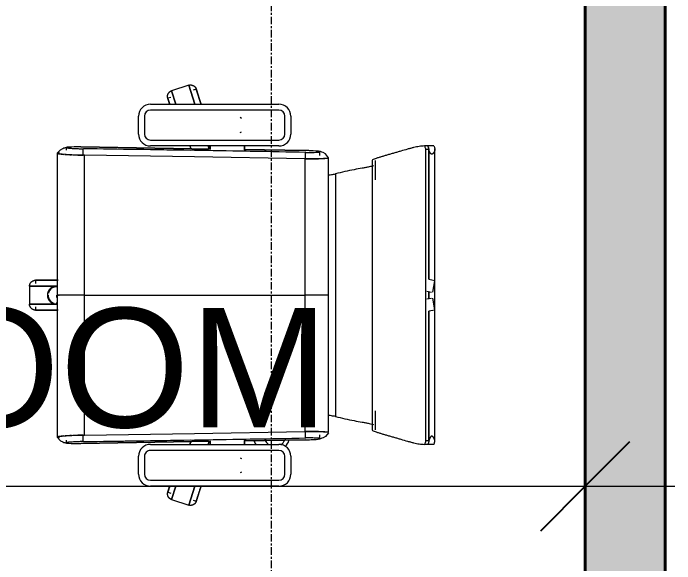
# Model space of a CAD drawing. Header units: millimetres. Extents: x -44657 to 28812, y -28146 to 16565.
# Drawn here: x -17091 to -15984, y -6364 to -5441 of the extents above; entities that cross this region are included whole.
import ezdxf

# ---------------------------------------------------------------- set-up
doc = ezdxf.new("R2010")
doc.units = ezdxf.units.MM
doc.linetypes.add('Grid Line', pattern=[22.225, 12.7, -3.175, 3.175, -3.175])
for name, color, linetype, lineweight in [('A-ANNO-DIMS', 211, 'Continuous', 5), ('A-ANNO-DIMS-100', 211, 'Continuous', 5), ('A-AREA-IDEN', 2, 'Continuous', 5), ('A-WALL-PATT', 111, 'Continuous', 9), ('I-FURN', 30, 'Continuous', 5), ('I-WALL', 2, 'Continuous', 9), ('S-GRID', 1, 'Continuous', 5)]:
    doc.layers.add(name, color=color, linetype=linetype, lineweight=lineweight)
doc.styles.add('Arial_1', font='arial.ttf', dxfattribs={"height": 200})
doc.styles.add('Arial_3', font='arial.ttf', dxfattribs={"width": 0.9, "height": 120})
doc.dimstyles.new('SVA_-_1_2mm_Arial', dxfattribs={"dimscale": 304.8, "dimtxt": 122.431128, "dimasz": 0.492126, "dimexe": 0.492126, "dimexo": 0.0625, "dimgap": 0.246063, "dimtad": 1, "dimdec": 0, "dimrnd": 5, "dimzin": 0, "dimdsep": 46, "dimtxsty": 'Arial_3', "dimblk1": 'OBLIQUE', "dimblk2": 'OBLIQUE', "dimsah": 1, "dimcen": 0.09, "dimdle": 0.492126, "dimazin": 0, "dimtfac": 1, "dimtdec": 4, "dimtix": 1, "dimtmove": 0, "dimatfit": 3, "dimfxl": 1.968504, "dimfxlon": 1, "dimtvp": 1, "dimtfill": 1, "dimtolj": 1, "dimtzin": 0, "dimarcsym": 2})

# ---------------------------------------------------------------- blocks, each defined once
blk = doc.blocks.new('CHR01 - Operating Chair - CHR01 - Operating Chair-V13-NEW PROPOSED GROUND STOREY PLAN _White Box_')
at = {"layer": 'I-FURN', "color": 31}
for p, q in [((335, 700), (305, 700)), ((305, 652.5), (305, 700)), ((305, 700), (305, 652.5)), ((335, 700), (335, 652.5)), ((335, 652.5), (335, 700)), ((300.3, 690), (295, 690)), ((295, 651.9), (295, 690)), ((295, 651.9), (295, 690)), ((345, 690), (339.7, 690)), ((345, 651.9), (345, 690)), ((345, 690), (345, 651.9)), ((320, 653.7), (82.4, 653.7)), ((305.6, 655), (305.6, 653.3)), ((308, 655), (306.3, 655)), ((320, 655), (316, 655)), ((557.6, 653.7), (320, 653.7)), ((320, 651.4), (320, 653.7)), ((320, 651.4), (320, 653.7)), ((334.4, 655), (334.4, 653.3)), ((334.4, 653.3), (334.4, 655)), ((81.5, 649.6), (81.6, 650.8)), ((83.2, 650.6), (83.1, 651.5)), ((83.1, 651.4), (83.2, 650.5)), ((320, 651.4), (320, 650.5)), ((320, 650.5), (320, 651.4)), ((320, 608.1), (320, 650.5)), ((320, 608.1), (320, 650.5)), ((556.9, 651.5), (556.8, 650.6)), ((556.8, 650.5), (556.9, 651.4)), ((558.4, 650.8), (558.5, 649.6)), ((76.8, 638.6), (72.6, 638.6)), ((73.2, 636.3), (73.1, 637.2)), ((73.1, 637.2), (73.2, 636.3)), ((567.4, 638.6), (563.2, 638.6)), ((566.9, 637.2), (566.8, 636.3)), ((566.8, 636.3), (566.9, 637.2)), ((71.7, 614), (75.2, 396.8)), ((75.2, 396.8), (71.7, 614)), ((564.8, 396.8), (568.3, 614)), ((568.3, 614), (564.8, 396.8)), ((85.5, 608.1), (320, 608.1)), ((320, 608.1), (554.5, 608.1)), ((320, 608.1), (320, 239.2)), ((320, 608.1), (320, 239.2)), ((20, 517.5), (50, 517.5)), ((590, 517.5), (620, 517.5)), ((50, 507.5), (20, 507.5)), ((620, 507.5), (590, 507.5)), ((0, 282.5), (0, 497.5)), ((10, 497.5), (10, 282.5)), ((60, 282.5), (60, 497.5)), ((70, 497.5), (70, 282.5)), ((570, 282.5), (570, 497.5)), ((580, 497.5), (580, 282.5)), ((630, 282.5), (630, 497.5)), ((640, 497.5), (640, 282.5)), ((-9.9, 468.5), (-11.5, 463.4)), ((-0.5, 465.4), (-9.9, 468.5)), ((-9.9, 468.5), (-0.5, 465.4)), ((640.5, 465.4), (649.9, 468.5)), ((640.5, 465.4), (649.9, 468.5)), ((651.5, 463.4), (649.9, 468.5)), ((-22.5, 462.1), (-31.8, 433.5)), ((-22.5, 462.1), (-0.1, 454.8)), ((-0.1, 454.8), (-22.5, 462.1)), ((640.1, 454.8), (662.5, 462.1)), ((662.5, 462.1), (640.1, 454.8)), ((671.8, 433.5), (662.5, 462.1)), ((0, 423.2), (-31.8, 433.5)), ((-31.8, 433.5), (0, 423.2)), ((671.8, 433.5), (640, 423.2)), ((640, 423.2), (671.8, 433.5)), ((-23.7, 425.9), (-25.4, 420.9)), ((0.5, 412.5), (-25.4, 420.9)), ((0.5, 412.5), (-25.4, 420.9)), ((70, 431.4), (74.7, 429.8)), ((74.7, 429.8), (70, 431.4)), ((570, 431.4), (565.3, 429.8)), ((639.5, 412.5), (665.4, 420.9)), ((665.4, 420.9), (639.5, 412.5)), ((665.4, 420.9), (663.7, 425.9)), ((70, 401.1), (75.1, 399.4)), ((570, 401.1), (564.9, 399.4)), ((564.9, 399.4), (570, 401.1)), ((70.6, 397.4), (75.5, 397.4)), ((564.5, 397.4), (569.4, 397.4)), ((23.7, 345.3), (22.4, 347.1)), ((47.6, 347.1), (46.3, 345.3)), ((592.4, 347.1), (593.7, 345.3)), ((616.3, 345.3), (617.6, 347.1)), ((76.4, 340), (70.6, 340)), ((76.1, 340.7), (77.7, 238.7)), ((77.7, 238.7), (76.1, 340.7)), ((562.3, 238.7), (563.9, 340.7)), ((563.9, 340.7), (562.3, 238.7)), ((569.4, 340), (563.6, 340)), ((20, 272.5), (50, 272.5)), ((590, 272.5), (620, 272.5)), ((50, 262.5), (20, 262.5)), ((620, 262.5), (590, 262.5)), ((320, 239.2), (91.5, 239.2)), ((548.5, 239.2), (320, 239.2)), ((320, 199.2), (320, 239.2)), ((320, 199.2), (320, 239.2)), ((79.4, 214.1), (83.4, 214.2)), ((79.4, 214.1), (79.8, 214.1)), ((79.8, 214.1), (79.4, 214.1)), ((79.8, 214.1), (86, 214.2)), ((79.8, 214.1), (81.3, 214.1)), ((554.1, 214.2), (560.2, 214.1)), ((556.5, 214.2), (560.6, 214.1)), ((558.5, 214.1), (560.2, 214.1)), ((560.2, 214.1), (560.6, 214.1)), ((560.6, 214.1), (560.2, 214.1)), ((90, 199.2), (89.7, 199.2)), ((90, 199.2), (320, 199.2)), ((320, 199.2), (550, 199.2)), ((550.3, 199.2), (550, 199.2)), ((523.2, 187.6), (116.8, 187.6)), ((545.4, 126.3), (94.6, 126.3)), ((126.5, 121.4), (94.6, 121.4)), ((545.4, 121.4), (513.5, 121.4)), ((70, 33.5), (70, 38.6)), ((70, 23.2), (70, 33.5)), ((76.1, 36.4), (563.9, 36.4)), ((76.1, 31.3), (76.1, 36.4)), ((314.7, 26.8), (313.3, 34.7)), ((326.7, 34.7), (325.3, 26.8)), ((563.9, 31.3), (563.9, 36.4)), ((570, 33.5), (570, 38.6)), ((570, 23.2), (570, 33.5)), ((293.1, 31.3), (76.1, 31.3)), ((76.1, 31.3), (293.1, 31.3)), ((294, 31.3), (295.7, 21.5)), ((295.7, 21.5), (315, 24.9)), ((326.1, 31.3), (313.9, 31.3)), ((313.9, 31.3), (326.1, 31.3)), ((325, 24.9), (344.3, 21.5)), ((344.3, 21.5), (346, 31.3)), ((563.9, 31.3), (346.9, 31.3)), ((346.9, 31.3), (563.9, 31.3)), ((75.3, 21.3), (564.7, 21.3))]:
    blk.add_line(p, q, dxfattribs=at)
at = {"layer": 'I-FURN', "color": 31, "flags": 128}
for points in [[(295, 690), (295, 690.4), (295, 690.8), (295.1, 691.2), (295.1, 691.6), (295.2, 692), (295.3, 692.4), (295.4, 692.8), (295.5, 693.1), (295.6, 693.5), (295.8, 693.9), (296, 694.3), (296.1, 694.6), (296.3, 695), (296.5, 695.3), (296.7, 695.6), (297, 696), (297.2, 696.3), (297.5, 696.6), (297.8, 696.9), (298, 697.2), (298.3, 697.4), (298.6, 697.7), (298.9, 698), (299.3, 698.2), (299.6, 698.4), (299.9, 698.6), (300.3, 698.8), (300.6, 699), (301, 699.2), (301.4, 699.3), (301.8, 699.5), (302.1, 699.6), (302.5, 699.7), (302.9, 699.8), (303.3, 699.9), (303.7, 699.9), (304.1, 700), (304.5, 700), (304.9, 700), (305, 700)], [(335, 700), (335.4, 700), (335.8, 700), (336.2, 699.9), (336.6, 699.9), (337, 699.8), (337.4, 699.7), (337.8, 699.6), (338.1, 699.5), (338.5, 699.4), (338.9, 699.2), (339.3, 699), (339.6, 698.9), (340, 698.7), (340.3, 698.5), (340.6, 698.3), (341, 698), (341.3, 697.8), (341.6, 697.5), (341.9, 697.2), (342.2, 697), (342.4, 696.7), (342.7, 696.4), (343, 696.1), (343.2, 695.7), (343.4, 695.4), (343.6, 695.1), (343.8, 694.7), (344, 694.4), (344.2, 694), (344.3, 693.6), (344.5, 693.2), (344.6, 692.9), (344.7, 692.5), (344.8, 692.1), (344.9, 691.7), (344.9, 691.3), (345, 690.9), (345, 690.5), (345, 690.1), (345, 690)], [(295, 685.3), (295, 685.8), (295, 686.3), (295, 686.7), (295, 687.1), (295, 687.5), (295, 687.9), (295, 688.2), (295, 688.6), (295, 688.8), (295, 689.1), (295, 689.3), (295, 689.5), (295, 689.7), (295, 689.8), (295, 689.9), (295, 690), (295, 690), (295, 690)], [(295, 690), (295, 690), (295, 689.9), (295, 689.9), (295, 689.7), (295, 689.6), (295, 689.4), (295, 689.2), (295, 689), (295, 688.7), (295, 688.4), (295, 688.1), (295, 687.7), (295, 687.4), (295, 686.9), (295, 686.5), (295, 686), (295, 685.6), (295, 685), (295, 684.5), (295, 683.9), (295, 683.3), (295, 682.7), (295, 682.1), (295, 681.5), (295, 680.8), (295, 680.1), (295, 679.4), (295, 678.7), (295, 678), (295, 677.2), (295, 676.5), (295, 675.7), (295, 675), (295, 674.2), (295, 673.4), (295, 672.6), (295, 671.8), (295, 671), (295, 670.2), (295, 669.4), (295, 668.6), (295, 667.8), (295, 667), (295, 666.2), (295, 665.5), (295, 664.7), (295, 663.9), (295, 663.2), (295, 662.4), (295, 661.7), (295, 661), (295, 660.3), (295, 659.6), (295, 658.9), (295, 658.2), (295, 657.6), (295, 657), (295, 656.4), (295, 655.8), (295, 655.3), (295, 654.7), (295, 654.2), (295, 653.7), (295, 653.3)], [(345, 690), (345, 690), (345, 689.9), (345, 689.9), (345, 689.7), (345, 689.6), (345, 689.4), (345, 689.2), (345, 689), (345, 688.7), (345, 688.4), (345, 688.1), (345, 687.7), (345, 687.4), (345, 686.9), (345, 686.5), (345, 686), (345, 685.6), (345, 685)], [(345, 653.5), (345, 654), (345, 654.4), (345, 655), (345, 655.5), (345, 656.1), (345, 656.7), (345, 657.3), (345, 657.9), (345, 658.5), (345, 659.2), (345, 659.9), (345, 660.6), (345, 661.3), (345, 662), (345, 662.8), (345, 663.5), (345, 664.3), (345, 665), (345, 665.8), (345, 666.6), (345, 667.4), (345, 668.2), (345, 669), (345, 669.8), (345, 670.6), (345, 671.4), (345, 672.2), (345, 673), (345, 673.8), (345, 674.5), (345, 675.3), (345, 676.1), (345, 676.8), (345, 677.6), (345, 678.3), (345, 679), (345, 679.7), (345, 680.4), (345, 681.1), (345, 681.8), (345, 682.4), (345, 683), (345, 683.6), (345, 684.2), (345, 684.7), (345, 685.3), (345, 685.8), (345, 686.3), (345, 686.7), (345, 687.1), (345, 687.5), (345, 687.9), (345, 688.2), (345, 688.6), (345, 688.8), (345, 689.1), (345, 689.3), (345, 689.5), (345, 689.7), (345, 689.8), (345, 689.9), (345, 690), (345, 690), (345, 690)], [(334.9, 653.4), (335, 654), (335, 654.6), (335, 655.2), (335, 655.8), (334.9, 656.4), (334.9, 657), (334.8, 657.6), (334.7, 658.2), (334.5, 658.8), (334.4, 659.4), (334.2, 659.9), (334, 660.5), (333.7, 661), (333.5, 661.6), (333.2, 662.1), (332.9, 662.6), (332.6, 663.2), (332.3, 663.6), (331.9, 664.1), (331.5, 664.6), (331.1, 665.1), (330.7, 665.5), (330.3, 665.9), (329.8, 666.3), (329.4, 666.7), (328.9, 667.1), (328.4, 667.4), (327.9, 667.7), (327.4, 668), (326.9, 668.3), (326.3, 668.6), (325.8, 668.8), (325.2, 669.1), (324.7, 669.3), (324.1, 669.4), (323.5, 669.6), (322.9, 669.7), (322.3, 669.8), (321.7, 669.9), (321.1, 670), (320.5, 670), (319.9, 670), (319.3, 670), (318.7, 669.9), (318.1, 669.9), (317.6, 669.8), (317, 669.7), (316.4, 669.6), (315.8, 669.4), (315.2, 669.2), (314.7, 669), (314.1, 668.8), (313.6, 668.5), (313, 668.3), (312.5, 668), (312, 667.7), (311.5, 667.3), (311, 667), (310.5, 666.6), (310.1, 666.2), (309.6, 665.8), (309.2, 665.4), (308.8, 665), (308.4, 664.5), (308, 664), (307.7, 663.6), (307.3, 663.1), (307, 662.5), (306.7, 662), (306.5, 661.5), (306.2, 660.9), (306, 660.4), (305.8, 659.8), (305.6, 659.2), (305.5, 658.7), (305.3, 658.1), (305.2, 657.5), (305.1, 656.9), (305.1, 656.3), (305, 655.7), (305, 655.1), (305, 654.5), (305, 653.9), (305.1, 653.3)], [(82.3, 653.7), (76.2, 648.1), (74.1, 644.5), (73.3, 642.3), (72.9, 640.8), (72.6, 639.7), (72.4, 638.8), (72.3, 638.1), (72.2, 637.4), (72.1, 636.7), (72.1, 636.5)], [(295, 653.5), (295, 654), (295, 654.4), (295, 655)], [(345, 654.7), (345, 654.2), (345, 653.7), (345, 653.3)], [(557.7, 653.7), (563.8, 648.1), (565.9, 644.5), (566.7, 642.3), (567.1, 640.8), (567.4, 639.7), (567.6, 638.8), (567.7, 638.1), (567.8, 637.4), (567.9, 636.7), (567.9, 636.5)], [(81.9, 652.4), (82.1, 653.3), (82.6, 653.5), (83.1, 651.4)], [(83.2, 650.5), (83.8, 645.6), (84.4, 638.4), (84.9, 629.4), (85.3, 619.1), (85.5, 608.1)], [(554.5, 608.1), (554.7, 619.1), (555.1, 629.4), (555.6, 638.4), (556.2, 645.6), (556.8, 650.5)], [(556.9, 651.4), (557.4, 653.5), (557.9, 653.3), (558.1, 652.4)], [(85.5, 608.1), (88.3, 423.6), (91.5, 239.2)], [(548.5, 239.2), (551.7, 423.6), (554.5, 608.1)], [(-22.5, 462.1), (-22.4, 462.4), (-22.2, 462.8), (-22.1, 463.2), (-21.9, 463.5), (-21.7, 463.9), (-21.5, 464.2), (-21.3, 464.6), (-21, 464.9), (-20.8, 465.2), (-20.5, 465.5), (-20.3, 465.8), (-20, 466.1), (-19.7, 466.4), (-19.4, 466.6), (-19.1, 466.9), (-18.8, 467.1), (-18.4, 467.3), (-18.1, 467.6), (-17.8, 467.8), (-17.4, 467.9), (-17, 468.1), (-16.7, 468.3), (-16.3, 468.4), (-15.9, 468.5), (-15.5, 468.6), (-15.1, 468.7), (-14.7, 468.8), (-14.4, 468.9), (-14, 468.9), (-13.6, 469), (-13.2, 469), (-12.8, 469), (-12.4, 468.9), (-12, 468.9), (-11.6, 468.9), (-11.2, 468.8), (-10.8, 468.7), (-10.4, 468.6), (-10, 468.5), (-9.9, 468.5)], [(-9.9, 468.5), (-9.9, 468.5), (-9.8, 468.5), (-9.8, 468.4), (-9.7, 468.4), (-9.5, 468.4), (-9.4, 468.3), (-9.2, 468.2), (-8.9, 468.2), (-8.7, 468.1), (-8.4, 468), (-8.1, 467.9), (-7.8, 467.8), (-7.4, 467.7), (-7, 467.5), (-6.6, 467.4), (-6.1, 467.3), (-5.7, 467.1), (-5.2, 466.9)], [(-0.2, 465.3), (-0.8, 465.5), (-1.4, 465.7), (-2.1, 465.9), (-2.7, 466.1), (-3.3, 466.3), (-3.8, 466.5), (-4.4, 466.7), (-4.9, 466.9), (-5.4, 467), (-5.9, 467.2), (-6.3, 467.3), (-6.8, 467.5), (-7.2, 467.6), (-7.6, 467.7), (-7.9, 467.8), (-8.2, 467.9), (-8.5, 468), (-8.8, 468.1), (-9, 468.2), (-9.3, 468.3), (-9.4, 468.3), (-9.6, 468.4), (-9.7, 468.4), (-9.8, 468.4), (-9.9, 468.5), (-9.9, 468.5), (-9.9, 468.5)], [(649.9, 468.5), (649.9, 468.5), (649.8, 468.5), (649.8, 468.4), (649.7, 468.4), (649.5, 468.4), (649.4, 468.3), (649.2, 468.2), (648.9, 468.2), (648.7, 468.1), (648.4, 468), (648.1, 467.9), (647.8, 467.8), (647.4, 467.7), (647, 467.5), (646.6, 467.4), (646.1, 467.3), (645.7, 467.1), (645.2, 466.9), (644.7, 466.8), (644.1, 466.6), (643.6, 466.4), (643, 466.2), (642.4, 466), (641.8, 465.8), (641.2, 465.6), (640.5, 465.4), (639.8, 465.2)], [(645.4, 467), (645.9, 467.2), (646.3, 467.3), (646.8, 467.5), (647.2, 467.6), (647.6, 467.7), (647.9, 467.8), (648.2, 467.9), (648.5, 468), (648.8, 468.1), (649, 468.2), (649.3, 468.3), (649.4, 468.3), (649.6, 468.4), (649.7, 468.4), (649.8, 468.4), (649.9, 468.5), (649.9, 468.5), (649.9, 468.5)], [(649.9, 468.5), (650.3, 468.6), (650.7, 468.7), (651.1, 468.8), (651.5, 468.8), (651.9, 468.9), (652.2, 468.9), (652.6, 469), (653, 469), (653.4, 469), (653.8, 468.9), (654.2, 468.9), (654.6, 468.8), (655, 468.8), (655.4, 468.7), (655.8, 468.6), (656.2, 468.4), (656.6, 468.3), (656.9, 468.2), (657.3, 468), (657.7, 467.8), (658, 467.6), (658.4, 467.4), (658.7, 467.2), (659, 467), (659.3, 466.7), (659.6, 466.4), (659.9, 466.2), (660.2, 465.9), (660.5, 465.6), (660.7, 465.3), (661, 465), (661.2, 464.7), (661.4, 464.3), (661.6, 464), (661.8, 463.6), (662, 463.3), (662.2, 462.9), (662.3, 462.5), (662.5, 462.2), (662.5, 462.1)], [(-25.4, 420.9), (-25.7, 421.1), (-26.1, 421.2), (-26.5, 421.4), (-26.8, 421.5), (-27.2, 421.7), (-27.5, 421.9), (-27.9, 422.1), (-28.2, 422.4), (-28.5, 422.6), (-28.8, 422.9), (-29.1, 423.1), (-29.4, 423.4), (-29.7, 423.7), (-29.9, 424), (-30.2, 424.3), (-30.4, 424.7), (-30.6, 425), (-30.9, 425.3), (-31.1, 425.7), (-31.2, 426), (-31.4, 426.4), (-31.6, 426.8), (-31.7, 427.1), (-31.8, 427.5), (-31.9, 427.9), (-32, 428.3), (-32.1, 428.7), (-32.2, 429.1), (-32.2, 429.5), (-32.2, 429.9), (-32.3, 430.3), (-32.3, 430.7), (-32.2, 431.1), (-32.2, 431.5), (-32.2, 431.9), (-32.1, 432.3), (-32, 432.7), (-31.9, 433), (-31.8, 433.4), (-31.8, 433.5)], [(671.8, 433.5), (671.9, 433.1), (672, 432.8), (672.1, 432.4), (672.1, 432), (672.2, 431.6), (672.2, 431.2), (672.3, 430.8), (672.3, 430.4), (672.2, 430), (672.2, 429.6), (672.2, 429.2), (672.1, 428.8), (672, 428.4), (672, 428), (671.9, 427.6), (671.7, 427.2), (671.6, 426.9), (671.4, 426.5), (671.3, 426.1), (671.1, 425.8), (670.9, 425.4), (670.7, 425.1), (670.5, 424.7), (670.2, 424.4), (670, 424.1), (669.7, 423.8), (669.5, 423.5), (669.2, 423.2), (668.9, 422.9), (668.6, 422.7), (668.3, 422.4), (667.9, 422.2), (667.6, 422), (667.3, 421.8), (666.9, 421.6), (666.6, 421.4), (666.2, 421.2), (665.8, 421.1), (665.5, 421), (665.4, 420.9)], [(-20.9, 419.5), (-21.3, 419.6), (-21.8, 419.8), (-22.2, 419.9), (-22.6, 420), (-23, 420.2), (-23.4, 420.3), (-23.7, 420.4), (-24, 420.5), (-24.3, 420.6), (-24.5, 420.6), (-24.7, 420.7), (-24.9, 420.8), (-25, 420.8), (-25.2, 420.9), (-25.3, 420.9), (-25.3, 420.9), (-25.3, 420.9), (-25.4, 420.9)], [(-25.4, 420.9), (-25.3, 420.9), (-25.3, 420.9), (-25.2, 420.9), (-25.1, 420.8), (-25, 420.8), (-24.8, 420.7), (-24.6, 420.7), (-24.4, 420.6), (-24.1, 420.5), (-23.8, 420.4), (-23.5, 420.3), (-23.2, 420.2), (-22.8, 420.1), (-22.4, 420), (-22, 419.8), (-21.6, 419.7), (-21.1, 419.5), (-20.6, 419.4), (-20.1, 419.2), (-19.6, 419.1), (-19, 418.9), (-18.4, 418.7), (-17.9, 418.5), (-17.2, 418.3), (-16.6, 418.1), (-16, 417.9), (-15.3, 417.7), (-14.6, 417.4), (-13.9, 417.2), (-13.2, 417), (-12.5, 416.8), (-11.8, 416.5), (-11, 416.3), (-10.3, 416), (-9.6, 415.8), (-8.8, 415.6), (-8.1, 415.3), (-7.3, 415.1), (-6.5, 414.8), (-5.8, 414.6), (-5, 414.3), (-4.3, 414.1), (-3.5, 413.8), (-2.8, 413.6), (-2, 413.3), (-1.3, 413.1), (-0.5, 412.9), (0.2, 412.6)], [(640.2, 412.7), (640.9, 413), (641.6, 413.2), (642.3, 413.5), (643.1, 413.7), (643.8, 413.9), (644.6, 414.2), (645.4, 414.4), (646.1, 414.7), (646.9, 414.9), (647.6, 415.2), (648.4, 415.4), (649.2, 415.7), (649.9, 415.9), (650.7, 416.1), (651.4, 416.4), (652.1, 416.6), (652.8, 416.9), (653.5, 417.1), (654.2, 417.3), (654.9, 417.5), (655.6, 417.8), (656.3, 418), (656.9, 418.2), (657.5, 418.4), (658.1, 418.6), (658.7, 418.8), (659.3, 419), (659.8, 419.1), (660.4, 419.3), (660.9, 419.5), (661.3, 419.6), (661.8, 419.8), (662.2, 419.9), (662.6, 420), (663, 420.2), (663.4, 420.3), (663.7, 420.4), (664, 420.5), (664.3, 420.6), (664.5, 420.6), (664.7, 420.7), (664.9, 420.8), (665, 420.8), (665.2, 420.9), (665.3, 420.9), (665.3, 420.9), (665.3, 420.9), (665.4, 420.9)], [(665.4, 420.9), (665.3, 420.9), (665.3, 420.9), (665.2, 420.9), (665.1, 420.8), (665, 420.8), (664.8, 420.7), (664.6, 420.7), (664.4, 420.6), (664.1, 420.5), (663.8, 420.4), (663.5, 420.3), (663.2, 420.2), (662.8, 420.1), (662.4, 420), (662, 419.8), (661.6, 419.7), (661.1, 419.5), (660.6, 419.4)], [(75.5, 397.4), (71.8, 397.4), (70, 397.4)], [(570, 397.4), (568.2, 397.4), (564.5, 397.4)], [(70, 340), (71.8, 340), (76.4, 340)], [(563.6, 340), (568.2, 340), (570, 340)], [(91.5, 239.2), (91.5, 230.3), (91.5, 221.8), (91.4, 214.2), (91.2, 207.9), (90.8, 203.1), (90.5, 200.2), (90, 199.2)], [(550, 199.2), (549.5, 200.2), (549.2, 203.1), (548.8, 207.9), (548.6, 214.2), (548.5, 221.8), (548.5, 230.3), (548.5, 239.2)], [(89.6, 199.3), (83.3, 204.7), (81.2, 208.2), (80.2, 210.4), (79.8, 211.8), (79.5, 212.9), (79.3, 213.8), (79.1, 214.6), (79, 215.2), (78.9, 215.9), (78.9, 216.1)], [(550.4, 199.3), (556.7, 204.7), (558.8, 208.2), (559.8, 210.4), (560.2, 211.8), (560.5, 212.9), (560.7, 213.8), (560.9, 214.6), (561, 215.2), (561.1, 215.9), (561.1, 216.1)]]:
    blk.add_lwpolyline(points, dxfattribs=at)
at = {"layer": 'I-FURN', "color": 31}
for centre, radius, start, end in [((320, 655), 15, 0, 180), ((320, 655), 14, 124.1289, 165), ((320, 655), 14, 90, 120), ((320, 655), 14, 30.5391, 75), ((320, 655), 15, 180, 186.4359), ((320, 655), 14, 1.9861, 30), ((320, 655), 15, 353.5641, 0), ((20, 497.5), 20, 90, 180), ((50, 497.5), 20, 0, 90), ((590, 497.5), 20, 90, 180), ((620, 497.5), 20, 0, 90), ((20, 497.5), 10, 90, 180), ((50, 497.5), 10, 360, 90), ((590, 497.5), 10, 90, 180), ((620, 497.5), 10, 0, 90), ((82.3, 303), 22, 105.6488, 124.2212), ((84.3, 289.3), 18, 115.237, 143.1503), ((20, 282.5), 20, 180, 270), ((20, 282.5), 10, 180, 270), ((50, 282.5), 10, 270, 360), ((50, 282.5), 20, 270, 0), ((84.3, 289.3), 18, 214.5207, 246.5743), ((590, 282.5), 20, 180, 270), ((590, 282.5), 10, 180, 270), ((620, 282.5), 10, 270, 360), ((620, 282.5), 20, 270, 0), ((82.3, 287), 22, 225, 255)]:
    blk.add_arc(centre, radius, start, end, dxfattribs=at)
for centre, major_axis, start_param, end_param in [((83, 613.6), (-0.6, 40.1), 5.948566, 6.503726), ((557, 613.6), (0.6, 40.1), 6.062645, 6.617805), ((83, 613.6), (-0.6, 40.1), 0.246836, 0.403957), ((83.1, 608.1), (-0.7, 45), 5.585514, 5.944921), ((556.9, 608.1), (0.7, 45), 0.338265, 0.697671), ((557, 613.6), (0.6, 40.1), 5.879228, 6.036349), ((73, 613.5), (-0.4, 25.1), 5.948851, 7.830985), ((73, 613.5), (-0.4, 25.1), 0.60659, 1.5478), ((73, 613.5), (-0.4, 25.1), 5.948566, 6.654473), ((73.2, 607.9), (-0.5, 30), 5.715423, 5.949605), ((73.2, 607.9), (-0.5, 30.1), 4.777009, 5.949169), ((73.2, 607.9), (-0.5, 30), 5.48072, 5.715083), ((83.1, 608.1), (-0.7, 45), 5.210791, 5.525178), ((556.9, 608.1), (0.7, 45), 0.758008, 1.072394), ((566.8, 607.9), (0.5, 30.1), 0.334017, 1.506177), ((566.8, 607.9), (0.5, 30), 0.568102, 0.802465), ((566.8, 607.9), (0.5, 30), 0.33358, 0.567762), ((567, 613.5), (0.4, 25.1), 4.735386, 6.61752), ((567, 613.5), (0.4, 25.1), 5.911897, 6.617805), ((567, 613.5), (0.4, 25.1), 4.735386, 5.676595), ((73.2, 607.9), (-0.5, 30), 5.246139, 5.48056), ((73.2, 607.9), (-0.5, 30), 5.011606, 5.246038), ((83.1, 608.1), (-0.7, 45), 4.756373, 5.153971), ((556.9, 608.1), (0.7, 45), 1.129214, 1.526812), ((566.8, 607.9), (0.5, 30), 1.037148, 1.271579), ((566.8, 607.9), (0.5, 30), 0.802625, 1.037047), ((73.2, 607.9), (-0.5, 30), 4.777339, 5.011515), ((282.3, 426.8), (-62.8, 3899.6), 1.522996, 1.569068), ((282.3, 426.8), (-62.8, 3899.6), 1.522999, 1.618474), ((357.7, 426.8), (62.8, 3899.6), 4.664711, 4.760187), ((357.7, 426.8), (62.8, 3899.6), 4.714118, 4.760189), ((566.8, 607.9), (0.5, 30), 1.27167, 1.505846), ((282.3, 426.8), (-62.8, 3899.6), 1.573028, 1.618472), ((357.7, 426.8), (62.8, 3899.6), 4.664714, 4.710157), ((79, 239.1), (-0.4, 25), 1.587906, 1.84705), ((79, 239.1), (-0.4, 25), 1.588379, 2.698474), ((79.4, 239.1), (-0.4, 25), 4.401515, 4.653322), ((79.4, 239.1), (-0.4, 25), 4.401112, 4.652929), ((89.3, 239.3), (-0.6, 40), 3.139973, 4.675702), ((550.7, 239.3), (0.6, 40), 1.607483, 3.143212), ((560.6, 239.1), (0.4, 25), 1.629863, 1.88167), ((560.6, 239.1), (0.4, 25), 1.630257, 1.882073), ((561, 239.1), (0.4, 25), 3.584711, 4.694806), ((561, 239.1), (0.4, 25), 4.436135, 4.69528), ((79, 239.1), (-0.4, 25), 1.912406, 2.106195), ((79, 239.1), (-0.4, 25), 2.168542, 3.141593), ((79.4, 239.1), (-0.4, 25), 3.897168, 4.401029), ((79.4, 239.1), (-0.4, 25), 3.896657, 4.148194), ((79.4, 239.1), (-0.4, 25), 4.148885, 4.400585), ((560.6, 239.1), (0.4, 25), 1.882156, 2.13386), ((560.6, 239.1), (0.4, 25), 1.8826, 2.134301), ((560.6, 239.1), (0.4, 25), 2.134449, 2.386018), ((560.6, 239.1), (0.4, 25), 2.134992, 2.386528), ((561, 239.1), (0.4, 25), 3.141593, 4.114644), ((561, 239.1), (0.4, 25), 4.17699, 4.370779), ((79, 239.1), (-0.4, 25), 2.920493, 3.141593), ((79.4, 239.1), (-0.4, 25), 3.139565, 3.896443), ((79.4, 239.1), (-0.4, 25), 3.392201, 3.64295), ((79.4, 239.1), (-0.4, 25), 3.644429, 3.895708), ((560.6, 239.1), (0.4, 25), 2.386742, 3.14362), ((560.6, 239.1), (0.4, 25), 2.387478, 2.638756), ((560.6, 239.1), (0.4, 25), 2.640236, 2.890984), ((561, 239.1), (0.4, 25), 3.141593, 3.362692)]:
    blk.add_ellipse(centre, major_axis=major_axis, ratio=0.052523, start_param=start_param, end_param=end_param, dxfattribs=at)
for points in [[(74.7, 609.9), (75.3, 609.9), (77.8, 610), (82.7, 610), (85.5, 610.1)], [(554.5, 610.1), (557.3, 610), (562.2, 610), (564.7, 609.9), (565.3, 609.9)], [(80.7, 237.7), (81, 237.7), (81.9, 237.7), (84.3, 237.7), (87.5, 237.8), (90.1, 237.8), (91.5, 237.9)], [(548.5, 237.9), (549.9, 237.8), (552.5, 237.8), (555.7, 237.7), (558.1, 237.7), (559, 237.7), (559.3, 237.7)], [(70, 38.6), (70.3, 38.3), (71.2, 37.7), (73.3, 37), (75.1, 36.6), (76.1, 36.4)], [(71.3, 32.6), (70.8, 32.9), (70.3, 33.2), (70, 33.5)], [(76.1, 31.3), (75.1, 31.5), (73.3, 31.9), (71.2, 32.6), (70.3, 33.2), (70, 33.5)], [(563.9, 36.4), (564.9, 36.6), (566.7, 37), (568.8, 37.7), (569.7, 38.3), (570, 38.6)], [(563.9, 31.3), (564.9, 31.5), (566.7, 31.9), (568.8, 32.6), (569.7, 33.2), (570, 33.5)], [(570, 33.5), (569.7, 33.2), (569.2, 32.9), (568.7, 32.6)], [(70, 23.2), (70.4, 22.8), (71.6, 22.2), (73.5, 21.6), (74.6, 21.3)], [(73.4, 31.9), (72.6, 32.1), (71.9, 32.4), (71.3, 32.6)], [(76.1, 31.3), (75.1, 31.5), (74.2, 31.7), (73.4, 31.9)], [(566.6, 31.9), (565.8, 31.7), (564.9, 31.5), (563.9, 31.3)], [(570, 23.2), (569.6, 22.8), (568.4, 22.2), (566.5, 21.6), (565.4, 21.3)], [(568.7, 32.6), (568.1, 32.4), (567.4, 32.1), (566.6, 31.9)]]:
    blk.add_open_spline(points, degree=3, dxfattribs=at)
for points, knots in [([(116.8, 187.6), (117.1, 189.9), (117.7, 193.7), (118.3, 197.6), (118.5, 199.2)], [-1, -1, -1, -1, -0.5, -0.1853618, -0.1853618, -0.1853618, -0.1853618]), ([(521.5, 199.2), (521.7, 197.6), (522.3, 193.7), (522.9, 189.9), (523.2, 187.6)], [-0.8146381, -0.8146381, -0.8146381, -0.8146381, -0.5, 0, 0, 0, 0]), ([(116.8, 187.6), (115.4, 182.4), (112.9, 171.9), (109.6, 156.4), (107.6, 144.9), (106.2, 136.8), (105.2, 131.5), (104.2, 127.3), (103.7, 125.1), (103.5, 124.2)], [0, 0, 0, 0, 0.0333333, 0.0666667, 0.1, 0.1166667, 0.1333333, 0.15, 0.1619928, 0.1619928, 0.1619928, 0.1619928]), ([(536.5, 124.2), (536.3, 125.1), (535.8, 127.3), (534.8, 131.5), (533.8, 136.8), (532.4, 144.9), (530.4, 156.4), (527.1, 171.9), (524.6, 182.4), (523.2, 187.6)], [0.8380083, 0.8380083, 0.8380083, 0.8380083, 0.85, 0.8666667, 0.8833333, 0.9, 0.9333333, 0.9666667, 1, 1, 1, 1]), ([(94.6, 126.3), (94.5, 126.3), (93.9, 126.1), (92.8, 124.7), (91.5, 121.5), (90.1, 117.3), (88.6, 112.4), (87, 107.2), (85.4, 101.7), (83.7, 95.8), (82, 89.8), (80.3, 84.1), (78.1, 76.7), (75.9, 68.9), (74, 62), (72.7, 57), (71.6, 52.1), (70.4, 45.8), (70.1, 41.4), (70, 38.6)], [0.3847102, 0.3847102, 0.3847102, 0.3847102, 0.4, 0.4333333, 0.4666667, 0.5, 0.5333333, 0.5666667, 0.6, 0.6333333, 0.6666667, 0.7, 0.7333333, 0.8, 0.8333333, 0.8666667, 0.9, 0.9333333, 1, 1, 1, 1]), ([(570, 38.6), (569.9, 41.4), (569.6, 45.8), (568.4, 52.1), (567.5, 56.2), (566.7, 59.5), (565.8, 62.8), (564.1, 68.9), (561.9, 76.7), (559.7, 84.1), (558, 89.8), (556.3, 95.8), (554.6, 101.7), (553, 107.2), (551.4, 112.4), (549.9, 117.3), (548.5, 121.5), (547.2, 124.7), (546.1, 126.1), (545.5, 126.3), (545.4, 126.3)], [0, 0, 0, 0, 0.0666667, 0.1, 0.1333333, 0.15, 0.1666667, 0.2, 0.2666667, 0.3, 0.3333333, 0.3666667, 0.4, 0.4333333, 0.4666667, 0.5, 0.5333333, 0.5666667, 0.6, 0.6152898, 0.6152898, 0.6152898, 0.6152898]), ([(74.6, 21.3), (74.9, 21.3), (75.5, 21.3), (76.3, 21.3), (76.9, 21.5), (77.4, 21.6), (78, 21.8), (78.5, 22), (79, 22.2), (79.5, 22.4), (80, 22.6), (80.3, 22.8), (80.4, 22.9), (80.6, 23), (80.7, 23), (80.9, 23.1), (81.2, 23.3), (81.6, 23.5), (81.9, 23.7), (82.2, 23.9), (82.4, 24.1), (82.6, 24.3), (82.7, 24.4), (82.9, 24.6), (83, 24.8), (83.3, 25.1), (83.5, 25.5), (83.7, 25.9), (83.8, 26.2), (83.9, 26.6), (83.7, 27), (83.4, 27.5), (83.1, 27.8), (82.8, 28.1), (82.6, 28.3), (82.4, 28.4), (82.3, 28.5), (82.2, 28.6), (82.1, 28.7), (81.9, 28.9), (81.6, 29.1), (81.2, 29.3), (80.9, 29.5), (80.6, 29.7), (80.4, 29.7), (80.3, 29.8), (80.1, 29.9), (80, 30), (79.6, 30.1), (79.2, 30.3), (78.7, 30.6), (78, 30.8), (77.1, 31.1), (76.5, 31.2), (76.1, 31.3)], [-1, -1, -1, -1, -0.944444, -0.888889, -0.861111, -0.833333, -0.805556, -0.777778, -0.75, -0.722222, -0.694444, -0.680556, -0.673611, -0.666667, -0.659722, -0.652778, -0.638889, -0.611111, -0.597222, -0.583333, -0.569444, -0.555556, -0.548611, -0.541667, -0.527778, -0.513889, -0.5, -0.472222, -0.458333, -0.444444, -0.416667, -0.388889, -0.375, -0.361111, -0.347222, -0.340278, -0.333333, -0.326389, -0.319444, -0.305556, -0.291667, -0.277778, -0.25, -0.236111, -0.229167, -0.222222, -0.215278, -0.208333, -0.194444, -0.166667, -0.138889, -0.111111, -0.055556, 0, 0, 0, 0]), ([(565.4, 21.3), (565.1, 21.3), (564.5, 21.3), (563.7, 21.3), (563.1, 21.5), (562.6, 21.6), (562, 21.8), (561.5, 22), (561, 22.2), (560.5, 22.4), (560, 22.6), (559.7, 22.8), (559.6, 22.9), (559.4, 23), (559.3, 23), (559.1, 23.1), (558.8, 23.3), (558.4, 23.5), (558.1, 23.7), (557.8, 23.9), (557.6, 24.1), (557.4, 24.3), (557.3, 24.4), (557.1, 24.6), (557, 24.8), (556.7, 25.1), (556.5, 25.5), (556.3, 25.9), (556.2, 26.2), (556.1, 26.6), (556.3, 27), (556.6, 27.5), (556.9, 27.8), (557.2, 28.1), (557.4, 28.3), (557.6, 28.4), (557.7, 28.5), (557.8, 28.6), (557.9, 28.7), (558.1, 28.9), (558.4, 29.1), (558.8, 29.3), (559.1, 29.5), (559.4, 29.7), (559.6, 29.7), (559.7, 29.8), (559.9, 29.9), (560, 30), (560.4, 30.1), (560.8, 30.3), (561.3, 30.6), (562, 30.8), (562.9, 31.1), (563.5, 31.2), (563.9, 31.3)], [0, 0, 0, 0, 0.055556, 0.111111, 0.138889, 0.166667, 0.194444, 0.222222, 0.25, 0.277778, 0.305556, 0.319444, 0.326389, 0.333333, 0.340278, 0.347222, 0.361111, 0.388889, 0.402778, 0.416667, 0.430556, 0.440972, 0.451389, 0.458333, 0.472222, 0.486111, 0.5, 0.527778, 0.541667, 0.555556, 0.583333, 0.611111, 0.625, 0.638889, 0.652778, 0.659722, 0.666667, 0.673611, 0.680556, 0.694444, 0.708333, 0.722222, 0.75, 0.763889, 0.770833, 0.777778, 0.784722, 0.791667, 0.805556, 0.833333, 0.861111, 0.888889, 0.944444, 1, 1, 1, 1])]:
    blk.add_open_spline(points, degree=3, knots=knots, dxfattribs=at)
blk = doc.blocks.new('DIMBLOCK138-NEW PROPOSED GROUND STOREY PLAN _White Box_')
at = {"layer": 'A-ANNO-DIMS-100'}
for p, q in [((-21360.1, -6233.8), (-21360.1, -6083.8)), ((-16133.6, -6233.8), (-16133.6, -6083.8)), ((-21510.1, -6233.8), (-15983.6, -6233.8)), ((-21360.1, -6233.8), (-21360.1, -6403)), ((-16133.6, -6233.8), (-16133.6, -6635.1))]:
    blk.add_line(p, q, dxfattribs=at)
at = {"layer": 'A-ANNO-DIMS-100', "lineweight": 25}
for p, q in [((-21360.1, -6233.8), (-21285.1, -6158.8)), ((-16133.6, -6233.8), (-16058.6, -6158.8)), ((-21360.1, -6233.8), (-21435.1, -6308.8)), ((-16133.6, -6233.8), (-16208.6, -6308.8))]:
    blk.add_line(p, q, dxfattribs=at)
at = {"layer": 'A-ANNO-DIMS-100', "color": 0, "insert": (-18912.6, -6003.1), "char_height": 120, "width": 397.807, "attachment_point": 1, "line_spacing_factor": 0.941778, "style": 'Arial_3', "bg_fill": 3, "box_fill_scale": 1.25, "bg_fill_color": 256, "bg_fill_true_color": 13158600, "bg_fill_transparency": 0}
blk.add_mtext('5225', dxfattribs=at)
blk = doc.blocks.new('_Oblique')
at = {"color": 0, "linetype": 'ByBlock', "lineweight": -2}
blk.add_line((-0.5, -0.5), (0.5, 0.5), dxfattribs=at)

msp = doc.modelspace()

# ---------------------------------------------------------------- hatches: boundary and pattern name
at = {"layer": 'A-WALL-PATT'}
msp.add_hatch(color=9, dxfattribs=at).paths.add_polyline_path([(-16133.6, -7548.7), (-15999.6, -7548.7), (-15999.6, -4069.7), (-16133.6, -4069.7), (-16133.6, -7187.7)])

# ---------------------------------------------------------------- linework, layer by layer
at = {"layer": 'I-WALL', "color": 8, "lineweight": 40}
for p, q in [((-16133.6, -4082.2), (-16133.6, -7548.7)), ((-15999.6, -7548.7), (-15999.6, -4203.7))]:
    msp.add_line(p, q, dxfattribs=at)
at = {"layer": 'S-GRID', "linetype": 'Grid Line'}
msp.add_line((-16658.6, -26129), (-16658.6, 2838.3), dxfattribs=at)

# ---------------------------------------------------------------- block references
at = {"layer": 'I-FURN', "color": 31, "rotation": 89.99999999999964}
msp.add_blockref('CHR01 - Operating Chair - CHR01 - Operating Chair-V13-NEW PROPOSED GROUND STOREY PLAN _White Box_', (-16363.9, -6233.6), dxfattribs=at)

# ---------------------------------------------------------------- texts
at = {"layer": 'A-AREA-IDEN', "insert": (-18425.6, -5935), "char_height": 200, "width": 2284.809, "attachment_point": 1, "style": 'Arial_1'}
msp.add_mtext('BOARDROOM', dxfattribs=at)

# ---------------------------------------------------------------- next in the draw order: dimensions: what is measured, and where the dimension line sits
at = {"layer": 'A-ANNO-DIMS'}
dim = msp.add_linear_dim(base=(-16133.5623544, -6233.8457109), p1=(-21360.0623544, -6402.9977594), p2=(-16133.5623544, -6635.1070104), dimstyle='SVA_-_1_2mm_Arial', override={"dimpost": '<>', "dimfxl": 5231.651456}, dxfattribs=at)
dim.commit()
dim.dimension.update_dxf_attribs({"geometry": 'DIMBLOCK138-NEW PROPOSED GROUND STOREY PLAN _White Box_', "text_midpoint": (-18746.8123544, -6097.5769521)})

doc.saveas('drawing.dxf')
